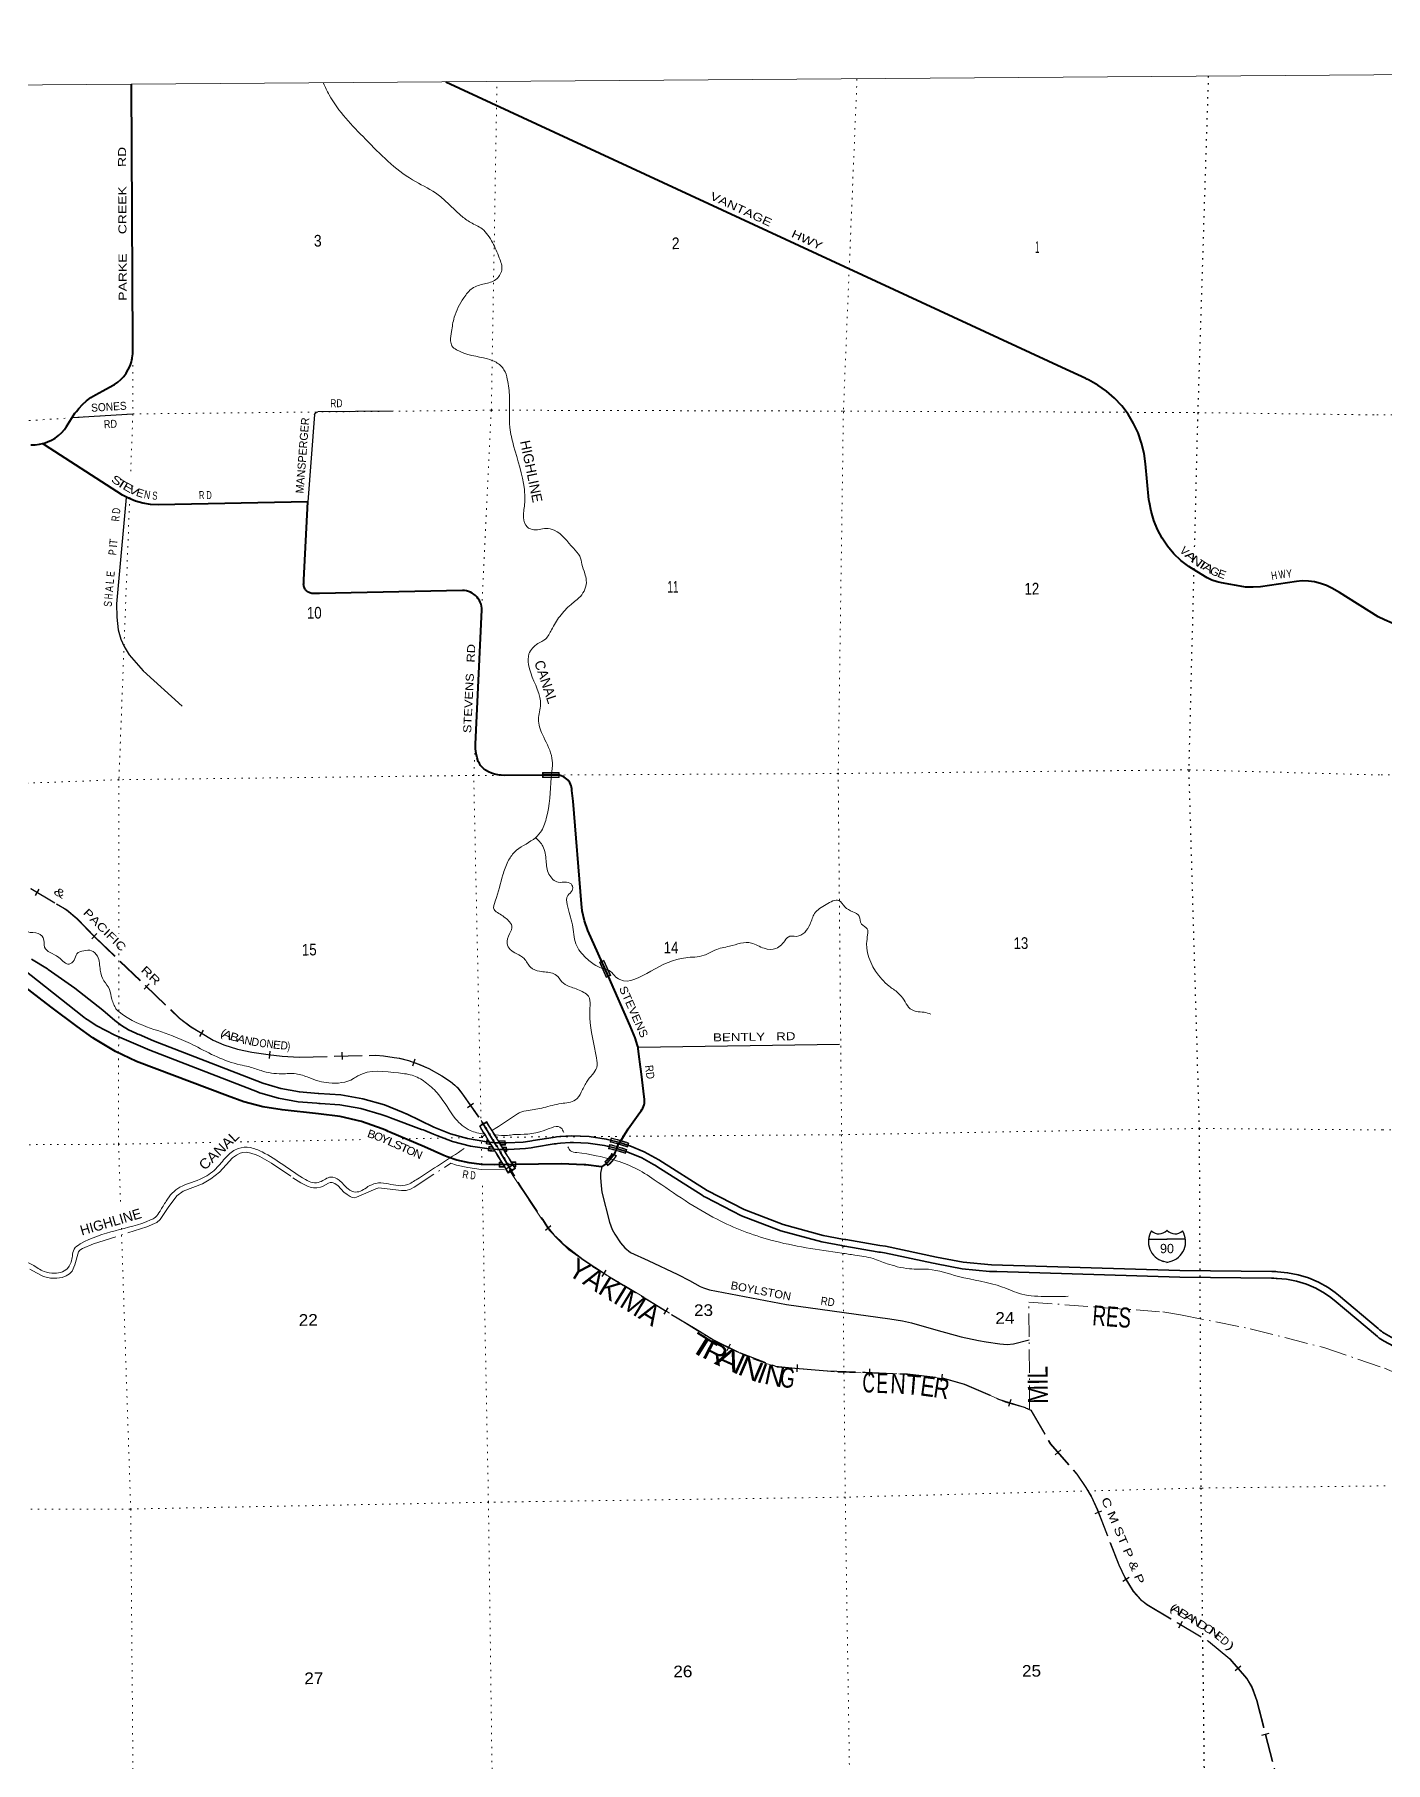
# Model space of a CAD drawing. Header units: feet. Extents: x -6 to 252658, y -374658 to -170635.
# Drawn here: x 167890 to 188158, y -207842 to -181930 of the extents above; entities that cross this region are included whole.
import ezdxf
from ezdxf.enums import TextEntityAlignment as Align

# ---------------------------------------------------------------- set-up
doc = ezdxf.new("R2010")
doc.units = ezdxf.units.FT
doc.header["$LTSCALE"] = 70
for name, pattern in [('DOT_DASHED', [7.7, 5, -1.2, 0.3, -1.2]), ('DOTTED', [1.5, 0.3, -1.2]), ('LONG_DASHED', [7.5, 6, -1.5])]:
    doc.linetypes.add(name, pattern=pattern)
for name, color, linetype, lineweight in [('15', 7, 'Continuous', 25), ('18', 7, 'Continuous', 35), ('26', 7, 'Continuous', 40), ('27', 7, 'Continuous', 13), ('29', 7, 'Continuous', 25), ('30', 7, 'Continuous', 13), ('34', 7, 'Continuous', 25), ('39', 7, 'Continuous', 13), ('4', 7, 'Continuous', 13), ('44', 7, 'DOT_DASHED', 13), ('55', 7, 'Continuous', 13), ('6', 7, 'DOTTED', 25), ('61', 7, 'Continuous', 13), ('63', 7, 'Continuous', 25), ('7', 7, 'DOTTED', 13)]:
    doc.layers.add(name, color=color, linetype=linetype, lineweight=lineweight)
doc.layers.add('41', color=7, linetype='Continuous')

msp = doc.modelspace()

# ---------------------------------------------------------------- linework, layer by layer
at = {"layer": '15'}
for p, q in [((184604.46, -199996.92), (184880.87, -199996.92)), ((184877.17, -199865.45), (184880.07, -199862.54)), ((184883.24, -199864.92), (184879.81, -199862.54)), ((184880.87, -200342.5), (184816.98, -200324.54)), ((184880.34, -200342.76), (184943.97, -200324.02))]:
    msp.add_line(p, q, dxfattribs=at)
msp.add_lwpolyline([(185156.23, -199996.92), (184880.34, -199996.92), (184880.87, -199996.92)], dxfattribs=at)
for centre, radius, start, end in [((184907.09, -200032.02), 306.13, 148.44439, 254.43385), ((184758.49, -199749.42), 165.66, 227.34294, 315.81167), ((185002.18, -199749.42), 165.66, 224.18808, 312.69403), ((184853.58, -200032.02), 306.13, 283.08088, 31.62481)]:
    msp.add_arc(centre, radius, start, end, dxfattribs=at)
at = {"layer": '18'}
for points in [[(169376.68, -197053.8), (169093.76, -196933.12), (168826.22, -196792.94), (168679.83, -196699.05), (168654.8, -196683), (168629.83, -196663.26), (167599.14, -195848.42), (167410.07, -195689.44), (167357.6, -195649.64), (167142.69, -195507.87), (164558.61, -194022.38), (164545.76, -194014.99), (164508.61, -193994.65), (163864.06, -193672.97), (163177.47, -193415.96), (162467.78, -193232.13), (161767.76, -193127.24), (161743.42, -193123.59), (161717.76, -193121.87), (160348.45, -193029.96), (159885.07, -193007.56), (159845.17, -193005.63), (156723.58, -192854.71)], [(176668.86, -198544.42), (176467.81, -198493.31), (176211.67, -198454.69), (175952.9, -198443.06), (175772.46, -198454.14), (175722.76, -198460.92), (175702.02, -198463.75), (175672.76, -198468.5), (175372.81, -198517.24), (175353.35, -198520.4), (175322.81, -198524.38), (175220.36, -198537.73), (174978.02, -198550.05), (174953.02, -198551.32), (174800.36, -198548.81), (174645.6, -198532.04), (174386.55, -198486.87), (174129.1, -198413.57), (173880.72, -198313.77), (173673.87, -198216.09), (173470.41, -198116.19), (173463.13, -198112.62), (173420.41, -198094.55), (173139.21, -197981.36), (172817.22, -197889.49), (172487.4, -197831.77), (172153.34, -197808.85), (172146.06, -197808.68), (171864.59, -197787.11), (171586.93, -197736.24), (171316.1, -197656.63), (169674.55, -197020), (169461.61, -196927.19), (169441.56, -196918.45), (169411.61, -196906.59), (169300.61, -196855.05), (169192.77, -196790.49), (169092.27, -196715.02), (168915.24, -196562.58), (168493.79, -196229.92), (168094.16, -195947.9), (168082.07, -195940.32), (167845.05, -195796.28)], [(176624.39, -198636.68), (176507.96, -198604.43), (176482.96, -198598.99), (176443.58, -198590.43), (176197.72, -198553.81), (175974.39, -198544.17), (175949.48, -198543.09), (175924.39, -198544.7), (175779.43, -198554), (175738.43, -198559.65), (175717.01, -198562.6), (175688.43, -198567.24), (175390.69, -198615.62), (175367.55, -198619.38), (175340.69, -198623), (175253.62, -198634.73), (174999.05, -198649.89), (174959.81, -198652.22), (174830.26, -198650.71), (174673.7, -198634.99), (174430.48, -198598.62), (174161.11, -198529.3), (173925.45, -198441.52), (173900.36, -198432.17), (173875.45, -198421.84), (173743.5, -198367.1), (173719.39, -198357.1), (173693.5, -198347.44), (173231.25, -198174.89), (173204.93, -198165.07), (173181.25, -198156.41), (173090.56, -198123.26), (172783.67, -198035.69), (172469.31, -197980.68), (172175.13, -197960.49), (172154.12, -197959.05), (172125.13, -197957.31), (171845.32, -197935.87), (171552.21, -197882.17), (171286.86, -197804.17), (171265.46, -197797.88), (171236.86, -197786.78), (169617.44, -197158.74), (169376.68, -197053.8)], [(188141.14, -201522.97), (188114.18, -201508.67), (188088.62, -201492.47), (188064.32, -201477.07), (188038.62, -201455.47), (187388.08, -200908.59), (187368.99, -200892.54), (187338.08, -200870.74), (187245.06, -200805.15), (187111.82, -200730.7), (186971.52, -200670.59), (186825.7, -200625.48), (186675.97, -200595.85), (186535.71, -200583.11), (186517.11, -200581.98), (186485.71, -200580.26), (186450.66, -200578.34), (185072.36, -200564.95), (182327.72, -200481.82), (182277.72, -200480.3), (182268.09, -200480), (182244.57, -200479.28), (182218.09, -200476.89), (181809.99, -200440.12), (181422.09, -200364.54), (181403.94, -200361.01), (181372.09, -200354.28), (180643.25, -200200.31), (180580.86, -200190.88), (180556.4, -200187.18), (180530.86, -200182.84), (180044.83, -200100.27), (180032.58, -200098.19), (179994.83, -200091.17), (179702.11, -200036.73), (179089.03, -199871.1), (178496.63, -199642.29), (177956.39, -199365.61), (177932.01, -199353.13), (177906.39, -199336.76), (177227.91, -198903.28), (177204.51, -198888.33), (177177.91, -198873.91), (176999.03, -198776.91), (176791.81, -198690.46), (176766.72, -198681.09), (176656.46, -198645.56), (176624.39, -198636.68)], [(188140.18, -201406.44), (188112.6, -201387.93), (188097.29, -201375.72), (188074.13, -201357.24), (188047.29, -201334.57), (187454.68, -200834.09), (187430.86, -200813.98), (187404.68, -200795.51), (187298.34, -200720.52), (187155.95, -200640.97), (187006.03, -200576.74), (186850.22, -200528.53), (186690.22, -200496.87), (186538.62, -200483.09), (186513.31, -200481.62), (186488.62, -200480.27), (186453.88, -200478.37), (185074.36, -200464.96), (182248.59, -200379.37), (181824.16, -200341.13), (181422.85, -200262.94), (180658.77, -200101.52), (180572.61, -200088.5), (180061.58, -200001.68), (180047.36, -199999.26), (180011.58, -199992.61), (179723.1, -199938.96), (179120.13, -199776.05), (178537.49, -199551.02), (177981.57, -199266.31), (177256.76, -198803.05), (177038.75, -198685.05), (176822.36, -198595.19), (176803.46, -198587.34), (176668.86, -198544.42)], [(197186.45, -202403.08), (195578.35, -202654.02), (195060.61, -202710.3), (194987.63, -202716.24), (194176.34, -202732.85), (194151.41, -202733.36), (194126.34, -202733.08), (193293.37, -202723.68), (193268.32, -202723.4), (193243.37, -202721.11), (192649.42, -202666.76), (192039.78, -202545.73), (191842.62, -202492.12), (190829.22, -202189.51), (190574.53, -202121.64), (190215.14, -202047.34), (190066.28, -202026.16), (189587.79, -201948.15), (189184.6, -201860.37), (188792.8, -201730.92), (188647.42, -201670.93), (188278.36, -201486.37), (188140.18, -201406.44)], [(200195.55, -203533.05), (200010.69, -203595.1), (199725.85, -203642.87), (199284.76, -203678.08), (198856.43, -203667.34), (198819.15, -203666.41), (198806.43, -203664.44), (192010.86, -203183.15), (191909.49, -203173.68), (191353.1, -203074.38), (190864.7, -202936.06), (190711.99, -202877.86), (190302.61, -202687.45), (188720.25, -201840.71), (188484.76, -201706.62), (188141.14, -201522.97)]]:
    msp.add_lwpolyline(points, dxfattribs=at)
at = {"layer": '26'}
for points in [[(168010.92, -188063.23), (168025.71, -188059.92), (168086.09, -188039.6), (168144.01, -188013.07), (168198.84, -187980.63), (168249.99, -187942.64), (168296.88, -187899.51), (168339, -187851.72), (168370.74, -187807.79), (168495.78, -187609.02), (168517.86, -187581.26), (168552, -187536.05), (168607.18, -187475.04), (168668.43, -187420.12), (168735.09, -187371.91), (168806.42, -187330.94), (168914.45, -187271.79), (169068.5, -187188.98), (169088.64, -187176.91), (169139.14, -187141.47), (169185.66, -187100.94), (169227.69, -187055.78), (169264.76, -187006.46), (169296.48, -186953.55), (169322.49, -186897.6), (169342.52, -186839.25), (169356.33, -186779.12), (169363.78, -186717.87), (169364.79, -186656.19), (169365.91, -186565.83), (169342.59, -182679.08)], [(188051.5, -190660.95), (187468.99, -190294.22), (187355.9, -190232.29), (187272.35, -190192.05), (187185.06, -190160.77), (187094.98, -190138.79), (187003.09, -190126.34), (186910.4, -190123.57), (186822.97, -190129.87), (186284.04, -190209.74), (186171.88, -190218.02), (186059.46, -190214.54), (186035.85, -190212.31), (185696.19, -190152.53), (185632.86, -190136.95), (185555.68, -190110.06), (185481.74, -190075.26), (185330.84, -189982.56), (185206.22, -189905.44), (185090.35, -189815.72), (184984.49, -189714.38), (184889.8, -189602.52), (184807.32, -189481.39), (184737.96, -189352.29), (184682.47, -189216.65), (184641.46, -189075.96), (184617.18, -188945.31), (184610.22, -188906.77), (184556.8, -188368.52), (184536.86, -188210.41), (184500.5, -188055.26), (184448.12, -187904.76), (184380.3, -187760.56), (184297.78, -187624.23), (184201.46, -187497.28), (184092.4, -187381.09), (183971.78, -187276.94), (183840.95, -187185.97), (183701.32, -187109.17), (183676.31, -187097.36), (183662.57, -187089.78), (183304.27, -186920.9), (174059.79, -182643.52)], [(167836.54, -188081.83), (167900.25, -188081.16), (167963.53, -188073.83), (168010.92, -188063.23)], [(171938.88, -190227.26), (171933.82, -190213.7), (171930.2, -190199.68), (171928.07, -190185.37), (171927.44, -190170.91), (171927.92, -190160.63), (171929.45, -190109.14), (171989.9, -188936.54), (169745.92, -188983.31), (169630.5, -188976.09), (169516.47, -188956.86), (169405.07, -188925.81), (169297.53, -188883.28), (169211.33, -188839.2), (168038.86, -188081.29), (168010.92, -188063.23)], [(176668.86, -198544.42), (176794.08, -198341.95), (176973.21, -198096.48), (176991.32, -198071.66), (177007.89, -198046.48), (177017.75, -198028.33), (177027.66, -198004.4), (177035.02, -197979.57), (177039.74, -197954.11), (177039.8, -197953.3), (177041.77, -197928.29), (177040.93, -197903.3), (177040.84, -197900.55), (177028.65, -197776.03), (176996.06, -197521.61), (176971.96, -197335), (176967.67, -197294.1), (176947.96, -197141.56), (176944.74, -197116.64), (176937.15, -197091.56), (176901.93, -196975.24), (176828.48, -196794.5), (176500.67, -196056.52), (176192.76, -195363.34), (176143.02, -195219.39), (176108.61, -195071.02), (176093.7, -194964.07), (175968.71, -193427.59), (175952.13, -193265.13), (175949.6, -193240.29), (175945.41, -193215.13), (175941.83, -193198.27), (175933.08, -193171.31), (175932.68, -193170.42), (175921.55, -193145.4), (175902.73, -193120.42), (175895.64, -193111.91), (175877.61, -193094.38), (175857.86, -193078.82), (175836.59, -193065.42), (175814.03, -193054.32), (175790.43, -193045.63), (175764.14, -193035.07), (175510.26, -193036.68), (174939.78, -193038.59), (174890.04, -193038.28), (174840.6, -193032.78), (174792.01, -193022.14), (174744.79, -193006.48), (174699.48, -192985.97), (174656.55, -192960.84), (174643.91, -192952.23), (174630.69, -192941.24), (174605.52, -192916.75), (174583.03, -192889.76), (174563.5, -192860.57), (174547.12, -192829.5), (174530.24, -192777.1), (174515.1, -192708.75), (174507.18, -192639.2), (174506.57, -192569.2), (174602.45, -190557.96), (174601.09, -190532.12), (174596.53, -190501.75), (174588.82, -190472.02), (174578.05, -190443.26), (174564.32, -190415.79), (174547.81, -190389.9), (174528.67, -190365.88), (174507.13, -190343.99), (174483.42, -190324.47), (174457.8, -190307.53), (174430.55, -190293.37), (174401.97, -190282.14), (174372.37, -190273.95), (174342.08, -190268.9), (174311.42, -190267.05), (172167.4, -190313.7), (172064.45, -190310.45), (172050, -190309.56), (172035.73, -190307.16), (172021.78, -190303.29), (172008.32, -190297.98), (171995.48, -190291.29), (171983.42, -190283.3), (171972.25, -190274.08), (171962.11, -190263.76), (171953.11, -190252.42), (171945.34, -190240.21), (171938.88, -190227.26)], [(188260.29, -190755.07), (188145.05, -190708.79), (188051.5, -190660.95)], [(176624.39, -198636.68), (176611.98, -198665.94), (176597.43, -198695.19), (176584.14, -198720.19), (176533.13, -198797.02), (176476.13, -198853.12), (176426.78, -198890.74), (176396.55, -198909.78), (176163, -198880.17), (176136.23, -198877.55), (175790.06, -198863.39), (175112.81, -198874.36), (174786.1, -198879.65), (174597.48, -198875.44), (174410.34, -198851.53), (174226.72, -198808.2), (174080.43, -198757.37), (174055.48, -198748.7), (174030.43, -198737.88), (173738.85, -198611.92), (173221.42, -198388.02), (173196.87, -198377.39), (173171.42, -198366.56), (173105.8, -198338.62), (172795.22, -198230.71), (172475.06, -198155.85), (172148.83, -198114.87), (171606.23, -198055.06), (171314.48, -198010.43), (171028.99, -197935.54), (170785.15, -197845.15), (169421.4, -197329.59), (169103.43, -197180.19), (168802.83, -196998.38), (168766.71, -196973.52), (168528.32, -196804.22), (168133.23, -196508.49), (167675.77, -196157.3)], [(176624.39, -198636.68), (176651.89, -198571.86), (176668.86, -198544.42)]]:
    msp.add_lwpolyline(points, dxfattribs=at)
at = {"layer": '29'}
for p, q in [((173272.8, -187577.5), (172141.84, -187587.9)), ((168453.55, -187673.87), (169365.79, -187618.89)), ((172090.66, -187624.84), (171989.9, -188936.54)), ((169263.86, -188871.53), (169120.31, -190468.54)), ((169517.6, -191470.5), (170105.19, -192000.83)), ((176944.8, -197116.84), (179967.55, -197068.69)), ((176396.55, -198909.78), (176396.09, -198911.18))]:
    msp.add_line(p, q, dxfattribs=at)
for points in [[(172090.66, -187624.84), (172097.05, -187610.13), (172108.72, -187600.25), (172120.38, -187593.07), (172141.84, -187587.9)], [(169120.31, -190468.54), (169124.27, -190666.65), (169144.68, -190855.69), (169185.29, -190997.08), (169233.74, -191104.83), (169310.91, -191230.54), (169517.6, -191470.5)], [(176398.81, -198910.18), (176382.7, -199003.82), (176380.9, -199072.07), (176389.87, -199194.19), (176402.44, -199287.58), (176517.3, -199740.15), (176554.99, -199847.91), (176594.47, -199919.74), (176682.41, -200049.05), (176745.23, -200124.48), (176833.17, -200192.73), (177098.78, -200314.85), (177543.87, -200523.18), (177716.16, -200616.57), (177877.69, -200702.78), (177924.35, -200724.32), (178014.09, -200753.07), (179173.47, -200975.75), (180724.09, -201191.26), (180914.33, -201220.02), (181047.14, -201248.73), (181413.26, -201356.49), (181790.15, -201457.08), (182052.18, -201514.53), (182166.03, -201531.87)], [(182166.03, -201531.87), (182371.64, -201564.84), (182481.12, -201575.62), (182579.83, -201564.84), (182812.16, -201502.84)]]:
    msp.add_lwpolyline(points, dxfattribs=at)
at = {"layer": '34', "lineweight": 13}
msp.add_line((174589.15, -198217.01), (175053.97, -198975.44), dxfattribs=at)
at = {"layer": '34', "linetype": 'LONG_DASHED', "lineweight": 13}
msp.add_lwpolyline([(164214.46, -192604.4), (168216.95, -194966.7), (168370.69, -195058.51), (168525.82, -195190.38), (168793.03, -195464.93), (170062.73, -196683.44), (170236.49, -196813.76), (170377.56, -196901.01), (170565.38, -197012.07), (170730.25, -197085.88), (170932.21, -197147.09), (171150.48, -197195.4), (171396.03, -197231.48), (171602.64, -197252.57), (171858.2, -197267.07), (173008.85, -197239.93), (173126.91, -197248.37), (173287.14, -197273.68), (173362.74, -197286.46), (173499.03, -197320.11), (173652.93, -197372.85), (173804.72, -197440.36), (173999.73, -197547.94), (174126.22, -197632.33), (174194.75, -197687.19), (174240.07, -197729.38), (174309.82, -197822.33), (174602.69, -198239.91), (175195.1, -199235.68), (175510.3, -199704.06), (175588.3, -199824.31), (175680, -199931.88), (175776.98, -200020.49), (175823.36, -200071.12), (176116.76, -200304.8), (176547.14, -200583.34), (177797.75, -201336.92), (178076.04, -201505.7), (178463.95, -201699.79), (179032.51, -201911.46), (179362.07, -201936.08), (179787.94, -201974.05), (180352.95, -201995.15), (180987.53, -202020.46), (181506.16, -202079.53), (181839.26, -202172.36), (182353.68, -202395.99), (182758.46, -202526.79), (182836.46, -202560.55), (183128.74, -203064.32), (183527.08, -203520.48), (183660.81, -203720.88), (183740.92, -203851.68), (183833.75, -204054.31), (184156.16, -204881.96), (184246.9, -205071.08), (184371.3, -205277.84), (184480.93, -205400.2), (184578.4, -205478.78), (185503.48, -206027), (185822.94, -206292.84), (186072.21, -206581.71), (186152.78, -206720.87), (186223.33, -206914.1), (186536.39, -208124.48)], dxfattribs=at)
at = {"layer": '34', "linetype": 'DOTTED', "lineweight": 100}
msp.add_arc((-6765.84, -309843.54), 212957.64, 31.37607, 31.59768, dxfattribs=at)
at = {"layer": '39'}
msp.add_line((174642.8, -198437.28), (174590.81, -198471.06), dxfattribs=at)
for points in [[(172222.78, -182659.57), (172309.41, -182833.71), (172856.82, -183499.7), (173562.58, -184109.44), (173905.09, -184304.69), (174061.6, -184431.69), (174287.55, -184642.43), (174433.73, -184747.41), (174603.97, -184844.04), (174761.42, -185049.55), (174862.76, -185275.88), (174899.23, -185464.71), (174808.32, -185604.73), (174639.98, -185667.15), (174457.63, -185735.77), (174330.51, -185878.23), (174187.06, -186169.9), (174145.34, -186383.83), (174132.91, -186522.91), (174151.92, -186597.19), (174221.07, -186656.77), (174685.67, -186794.19), (174815.1, -186844.99), (174933.18, -186956.34), (174983.19, -187098.71), (175016.58, -187366.11), (175022.02, -187821.11), (175077.65, -188096.3), (175238.41, -188746.77), (175246.54, -188921.85), (175224.9, -189131.51), (175258.98, -189288.16), (175356.37, -189353.45), (175565.49, -189334.85), (175686.58, -189361.59), (175975.67, -189634), (176069.69, -189753.69), (176103.34, -189874.1), (176145.23, -190010.52), (176168.62, -190114.94), (176148.04, -190246.07), (176078.9, -190355.63), (175939.44, -190476.09), (175770.49, -190655.3), (175646.09, -190856.12), (175555.14, -190994.13), (175441.25, -191063.95), (175308.23, -191218.56), (175302.06, -191375.69), (175471.05, -191873.03), (175482.32, -191973.58), (175450.8, -192199.47), (175509.85, -192424.28), (175644.5, -192742.83), (175660.35, -192889.63), (175638.68, -193075.5)], [(161947.44, -193003.02), (161960.01, -192994.7), (162086.06, -192930.78), (162172.48, -192919.68), (162244.19, -192856.41), (162348.31, -192810.86), (162772.58, -192773.59), (162879.63, -192804.53), (162985.42, -192897.9), (163050.08, -192919.28), (163181.64, -192810.99), (163268.3, -192820.02), (163442.06, -192874.33), (163646.7, -192986.66), (163728.6, -193102.47), (163806.19, -193194.16), (163899.68, -193269.56), (163953.19, -193367.59), (164007.79, -193389.09), (164110, -193351.62), (164235.21, -193386.37), (165081.21, -193603.81), (165228.21, -193777.23), (165339.41, -193987.33), (165434.9, -194060.69), (165588.48, -194111.21), (165662.74, -194261.34), (165759.9, -194306.49), (165888.36, -194276.77), (165999.89, -194176.77), (166122.44, -194157.19), (166155.43, -194223.24), (166152.16, -194285.7), (166306.68, -194414.74), (166370.46, -194530.76), (166447.16, -194547.97), (166561.68, -194530.5), (166642.98, -194595.97), (166725.83, -194623.17), (166796.71, -194658.57), (166856.45, -194772.63), (166843.37, -194857.36), (166875.41, -195012.02), (166916.63, -195092.07), (167005.47, -195115.17), (167138.44, -195125.66), (167171.49, -195195.74), (167294.83, -195242.6), (167511.46, -195346.73), (167612.47, -195377.74), (167635.35, -195270.75), (167735.83, -195257.47), (167767.32, -195365.83), (167906.64, -195402.42), (168020.24, -195475.57), (168040.01, -195614.26), (168253.21, -195768.78), (168411.42, -195869.58), (168483.18, -195810.33), (168524.29, -195713.19), (168628.46, -195671.68), (168745.16, -195668.27), (168832.72, -195751.79), (168875.47, -195960.69), (168929.7, -196119.12), (169015.82, -196250.98), (169047.74, -196395.58), (169079.36, -196473.83), (169111.7, -196538.52), (169157.91, -196584.73), (170016.74, -196967.94), (170298.05, -197095.47)], [(175638.68, -193075.5), (175567.24, -193688.1), (175481.12, -193892.5), (175373.69, -193998.48), (175090.17, -194191.14), (174993.22, -194331.23), (174917.11, -194531.48), (174801.05, -194925.5), (174784.43, -195050.54), (174857.61, -195110.08), (174999.81, -195219.12), (175051.09, -195299.05), (175016.26, -195416.25), (174981.77, -195561.64), (175027.13, -195651.71), (175124.5, -195714.98), (175234.02, -195784.15), (175332.22, -195915.87), (175467.81, -195976.67), (175659.39, -196006.6), (175740.49, -196055.97), (175824.24, -196157.67), (175943.68, -196214.63), (176129.82, -196294.97), (176202.97, -196352.49), (176224.71, -196487.13), (176220.94, -196676.45), (176322.71, -197275.27), (176324.46, -197422.24), (176259.28, -197525.71), (176172.07, -197639.51), (176093.37, -197791.46), (176004.18, -197907.3), (175791.45, -197960.18), (175528.5, -198021.71), (175295.5, -198062.74), (175173.09, -198094.41), (175123.14, -198125.21), (174757.09, -198363.03)], [(175406.57, -193970.95), (175515.83, -194101.49), (175564.74, -194320.38), (175607.4, -194521.23), (175747.74, -194642.38), (175872.52, -194640.89), (175953.55, -194684.22), (175956.53, -194764.73), (175889.01, -194842.05), (175880.56, -194977.06), (175958.64, -195278.16), (176012.42, -195567.47), (176165.92, -195779.07), (176332.44, -195901.92), (176502.57, -195963.44)], [(176502.57, -195963.44), (176508.84, -195965.71), (176589.65, -196040.63), (176670.73, -196102.45), (177134.46, -195976.92), (177659.4, -195773.33), (177934.74, -195737.83), (178098.85, -195659.36), (178315.54, -195600.39), (178645.1, -195554.18), (178835.24, -195632.45), (179012.4, -195634.36), (179163.74, -195497.65), (179195.53, -195463.04), (179322.23, -195453.47), (179525.37, -195271.84), (179591.89, -195111.98), (179769.4, -194974.96), (179957.91, -194916.33), (180047.59, -195009.89), (180165.24, -195085), (180262.66, -195152.3), (180296.26, -195268.69), (180381.63, -195338.14), (180388.8, -195432.69), (180374.22, -195559.72), (180600.02, -196094.64), (180709.95, -196198.03), (180841.99, -196299.15), (180937.93, -196410.76), (181003.59, -196514.68), (181119.13, -196581.77), (181235.98, -196590.44), (181334.98, -196621.47)], [(170298.05, -197095.47), (170973.91, -197379.52), (171103.3, -197407.24), (171288.13, -197467.32), (171601.37, -197514.84), (171812.72, -197514.33), (172004.61, -197570.43), (172158.24, -197624.98), (172305.5, -197651.41), (172675.09, -197586.6), (172741.02, -197545.54), (173352.41, -197502), (173582.4, -197545.57), (173770.89, -197654.06), (173952.09, -197825.07), (174208.06, -198190.49), (174425.7, -198363.76), (174635.62, -198420.62)], [(174806.19, -198430.92), (174985.99, -198438.94), (175078.3, -198423.6)], [(175829.26, -198394.31), (175793.44, -198328.38), (175534.71, -198363.76), (175074.93, -198423.84)], [(172891.73, -199206.93), (172707.51, -199287.65), (172594.23, -199240.68), (172457.77, -199107.4), (172336.46, -199062.54), (172170.29, -199137.01), (172065.73, -199146.31), (171954.46, -199099.31), (171303.39, -198686.25), (171123.47, -198621.95), (170946.49, -198634.13), (170784.74, -198742.78), (170631.82, -198915.75), (170416.34, -199075.38), (170071.82, -199216.41), (169956.1, -199302.36), (169864.96, -199424.26), (169772.16, -199574.37), (169702.8, -199665.81), (169628.81, -199706.96), (168576.35, -200065.85), (168482.7, -200145.49), (168457.76, -200248.48), (168397.37, -200416.33), (168309.61, -200483.82), (168189.1, -200505.39), (168033.79, -200479.06), (167857.47, -200378.47), (167455.33, -200246.35), (167184.39, -200144.88), (167012.75, -200098.6), (166946.81, -200139.66), (164536.9, -202620.9), (164461.7, -202728.52), (164381.18, -202896.6), (164358.1, -203154.61), (164405.02, -203375.54), (164520.33, -203591.63), (164707.15, -203728.33), (164871.64, -203849.2), (164997.96, -203976.56), (164936.92, -204090.04), (164852.57, -204274.28), (164804.88, -204494.33), (164824.3, -204771.96), (164799.45, -205050.13), (164816.1, -205096.24), (164860.32, -205258.81), (164985.26, -205607.68), (165201.06, -205979.62), (165379.58, -206263.41), (165536.33, -206410.55), (165790.86, -206655.17), (165899.96, -206857.24), (165949.88, -206991.55), (166051.23, -207892.41), (166092.31, -208129.52), (166131.16, -208348.53), (166250.23, -208542.42), (166573.79, -208836.57), (166743.41, -209049.99), (166813.82, -209214.26), (166719.62, -209416.74), (166649.26, -209592.76), (166646.78, -209721.65), (166755.71, -209909.63), (166832.25, -210081.88), (166827.61, -210198.72), (166730.94, -210362.97), (166740.77, -210511.85), (166907.87, -210683.02), (167122.17, -210761.01), (167382.13, -210786.1), (167492.85, -210786.79), (167572.21, -210858.33)], [(174336.65, -198636.18), (173617.14, -199103.64), (173449.05, -199186.18), (173164.91, -199159.37), (173011.91, -199157.17), (172891.73, -199206.93)], [(176581.84, -198804.38), (176026.6, -198696.77), (175931.88, -198670.38), (175892.47, -198608.4)], [(180002.28, -200203.39), (178937.02, -200008.36), (178129.41, -199696.74), (177186.37, -199103.35), (176893.73, -198925.01), (176581.84, -198804.38)], [(180002.28, -200203.39), (180196.01, -200234.06), (180469.8, -200284.89), (180682.36, -200362.29), (180833.69, -200407.34)], [(180833.69, -200407.34), (181018.32, -200438.9), (181300.4, -200446.62), (181750.36, -200552.99), (182412.48, -200712.22), (182701.58, -200817.5), (183088.48, -200853.15), (183396.43, -200851.49)]]:
    msp.add_spline(points, degree=3, dxfattribs=at)
at = {"layer": '4'}
msp.add_lwpolyline([(0, -183308.59), (31331.08, -183287.03), (62662.1, -183222.4), (93993, -183114.66), (125323.73, -182963.82), (156654.22, -182769.89), (187984.4, -182532.85), (219314.24, -182252.73), (250643.68, -181929.51), (252658.04, -364975.08), (221076.83, -365300.9), (189495.2, -365583.27), (157911.89, -365844.7), (126330.92, -366017.71), (94748.41, -366169.75), (63165.7, -366278.36), (31582.88, -366343.53), (0, -366365.25)], close=True, dxfattribs=at)
at = {"layer": '44'}
for points in [[(167820.67, -200445.19), (167917.36, -200498.43), (168023.77, -200556.46), (168131.27, -200578.44), (168222.07, -200580.9), (168302.52, -200567.51), (168363.18, -200544.8), (168413.95, -200515.25), (168452.99, -200474.79), (168496.02, -200380.1), (168551.39, -200183.63), (168568.48, -200161.18), (168606.88, -200135.69), (168776.39, -200064.65), (169574.8, -199811.01), (169722.98, -199746.12), (169774.22, -199701.19), (169894.29, -199518.81), (170022.96, -199342.15), (170121.88, -199275.29), (170408.95, -199164.31), (170533.44, -199090.44), (170665.05, -198987.22), (170762.63, -198881.48), (170860.14, -198776.7), (170919.1, -198734.24), (170973.7, -198706.74), (171014.21, -198695.05), (171067.82, -198691.64), (171133.31, -198702.73), (171215.44, -198728.79), (171270.94, -198754.42), (171443.85, -198857.21), (171765.03, -199072.56), (171887.38, -199147.77), (171987.36, -199199.8), (172041.05, -199219.25), (172073.44, -199226), (172122.93, -199224.2), (172177.76, -199213.3), (172222.53, -199198.07), (172301.51, -199153.59), (172324.72, -199145.59), (172354.47, -199144.39), (172392.72, -199158), (172446.13, -199195.48), (172530.33, -199287.88), (172582.63, -199325.87), (172627.75, -199356.54), (172655.08, -199369.53), (172687.1, -199374.43), (172717.96, -199364.96), (173011.58, -199237.35), (173055.15, -199226.87), (173096.61, -199227.69), (173394.31, -199265.33), (173465.84, -199262.44), (173529.22, -199243.37), (173587.2, -199212.42), (174135.76, -198854.99)], [(174135.76, -198854.99), (174218.53, -198882.82), (174390.89, -198921.57), (174591.88, -198950.33), (175008.66, -198954.51), (175607.62, -199853.7), (175764.89, -200020.3), (175908.2, -200152.06), (176266.86, -200408.38), (177118.49, -200918.73), (178015.62, -201479.4), (178296, -201624.78), (178667.82, -201791.43), (178869.23, -201861.19), (179001.55, -201899.2), (179940.05, -201989.7), (180858.21, -202013.42), (181260.91, -202047.22), (181567.2, -202093.83), (181872.87, -202182.86), (182133.3, -202293.88), (182453.56, -202437.91), (182819.85, -202539.42), (182807.97, -200937.57), (184820.34, -201086.08), (185085.61, -201129.98), (186127.51, -201337.86), (187235.6, -201621.19), (188144.5, -201929.79)], [(188144.5, -201929.79), (190199.86, -202829.62)]]:
    msp.add_lwpolyline(points, dxfattribs=at)
at = {"layer": '55'}
for p, q in [((176526.61, -198538.4), (176542.56, -198475.39)), ((176548.36, -198485.07), (176536.33, -198532.57)), ((174667.82, -198566.52), (174676.14, -198502.06)), ((174694.37, -198512.63), (174694.37, -198512.87)), ((174696.65, -198669.52), (174704.56, -198603.95)), ((174791.02, -198670.82), (174790.9, -198670.47)), ((174953.22, -198518.13), (174954.17, -198583.13)), ((174973, -198616.01), (174975.28, -198680.97)), ((176502.72, -198637.7), (176518.11, -198574.55)), ((176524.21, -198583.29), (176512.41, -198631.71)), ((176750.78, -198700.41), (176766.76, -198653.12)), ((176776.7, -198648.7), (176755.9, -198710.28)), ((176782.82, -198603.92), (176798.28, -198557.42)), ((176808.4, -198552.36), (176787.9, -198614.04))]:
    msp.add_line(p, q, dxfattribs=at)
for points in [[(174694.37, -198512.63), (174683.16, -198511.35), (174676.73, -198559.38), (174726.37, -198565.23), (174694.37, -198512.87)], [(174791.02, -198670.82), (174758.78, -198617.99), (174711.59, -198612.85), (174705.4, -198662.06), (174749.56, -198667.08), (174790.9, -198670.47)]]:
    msp.add_lwpolyline(points, dxfattribs=at)
for points in [[(174854.45, -198525.09), (174902.57, -198526.49), (174945.21, -198526.26), (174946.02, -198575.46), (174885.05, -198575.23)], [(174915.48, -198625.07), (174965.24, -198624.49), (174967.11, -198674.04), (174946.2, -198674.74)]]:
    msp.add_lwpolyline(points, close=True, dxfattribs=at)
for centre, radius, start, end in [((175704.94, -201866.07), 3492.61, 71.58205, 76.12707), ((175704.94, -201866.07), 3484.61, 71.71396, 75.99302), ((174920.03, -196694.42), 1889.01, 262.3214, 264.28391), ((174920.36, -196694.8), 1824.01, 262.30948, 262.71201), ((174913.39, -196956.98), 1726.13, 262.79699, 266.10938), ((174913.14, -196955.97), 1661.13, 262.78643, 264.48751), ((174920.02, -196694.42), 1824.01, 267.78219, 271.03954), ((174920.03, -196694.43), 1889.01, 269.08788, 271.03932), ((174913.14, -196955.97), 1661.13, 269.91649, 272.07283), ((174913.39, -196956.98), 1726.13, 271.24411, 272.07289), ((175856.21, -201356.29), 2794.49, 71.21646, 76.63157), ((175856.21, -201356.29), 2802.49, 71.38512, 76.45862), ((175857.38, -201355.71), 2859.49, 71.24652, 76.6316), ((175857.38, -201355.71), 2851.49, 71.40265, 76.47587), ((175704.94, -201866.07), 3427.61, 71.58203, 76.12705), ((175704.94, -201866.07), 3435.61, 71.71531, 75.99582)]:
    msp.add_arc(centre, radius, start, end, dxfattribs=at)
at = {"layer": '6'}
for p, q in [((185500.15, -182553.18), (185341.45, -187598.85)), ((185341.45, -187598.85), (185290.38, -189622.75)), ((185282.57, -189932.26), (185206.26, -192956.48)), ((185387.43, -203726.77), (185409.66, -205645.64)), ((185412.67, -205905.08), (185449.47, -209082.05))]:
    msp.add_line(p, q, dxfattribs=at)
msp.add_lwpolyline([(185206.37, -192965.48), (185363.19, -198334.79), (185387.43, -203726.77)], dxfattribs=at)
at = {"layer": '61'}
for p, q in [((175512.36, -192997.6), (175762.36, -192997.6)), ((175762.36, -192997.6), (175762.36, -193072.6)), ((176433.15, -195812.45), (176534.11, -196041.16)), ((176534.11, -196041.16), (176465.5, -196071.45)), ((176552.27, -198708.02), (176619.36, -198741.56)), ((176608.24, -198744.94), (176555.35, -198718.5)), ((174861.33, -198840.06), (174894.27, -198839.34)), ((174862.97, -198915.04), (174861.33, -198840.06)), ((174939.48, -198913.37), (174862.97, -198915.04)), ((175044.59, -198836.06), (175111.26, -198834.6)), ((175112.9, -198909.58), (175089.77, -198910.09)), ((175111.26, -198834.6), (175112.9, -198909.58)), ((176491.21, -198892.24), (176446.55, -198831.98)), ((176457.59, -198833.44), (176492.77, -198880.91))]:
    msp.add_line(p, q, dxfattribs=at)
for points in [[(175762.36, -193072.6), (175512.36, -193072.6), (175512.36, -192997.6)], [(176465.5, -196071.45), (176364.54, -195842.74), (176433.15, -195812.45)]]:
    msp.add_lwpolyline(points, dxfattribs=at)
for points in [[(175754.36, -193005.6), (175520.36, -193005.6), (175520.36, -193064.6), (175754.36, -193064.6)], [(176429.06, -195822.99), (176375.08, -195846.82), (176469.58, -196060.9), (176523.56, -196037.07)], [(174934.66, -198905.47), (174899.08, -198847.23), (174869.49, -198847.88), (174870.78, -198906.87)], [(175103.43, -198842.76), (175049.41, -198843.94), (175084.95, -198902.19), (175104.72, -198901.76)]]:
    msp.add_lwpolyline(points, close=True, dxfattribs=at)
for radius, start, end in [(434.31, 308.77379, 330.4541), (442.31, 309.79675, 329.43929), (509.31, 308.50264, 330.84231), (501.31, 309.41345, 329.91055)]:
    msp.add_arc((176174.48, -198493.61), radius, start, end, dxfattribs=at)
at = {"layer": '63'}
for p, q in [((167901.91, -194839.4), (167958.14, -194744.15)), ((168747.11, -195490.15), (168826.37, -195413)), ((169532.87, -196244.94), (169609.46, -196165.13)), ((170368.08, -196954.07), (170424.38, -196858.86)), ((171415.85, -197284.27), (171427.09, -197174.23)), ((172508.48, -197302.25), (172505.87, -197191.67)), ((173566.38, -197396.57), (173602.24, -197291.94)), ((174387.25, -198020.67), (174477.8, -197957.16)), ((174960.47, -198940.06), (175055.53, -198883.51)), ((175553.71, -199861.58), (175637.88, -199789.82)), ((176406.07, -200552.19), (176466.17, -200459.33)), ((177336.9, -201118.18), (177393.98, -201023.44)), ((178281.26, -201664.85), (178330.76, -201565.93)), ((179330.05, -201984.33), (179338.29, -201874.03)), ((180417.43, -202048.26), (180421.84, -201937.74)), ((181497.78, -202129.4), (181510.3, -202019.5)), ((182507.94, -202498.91), (182541.95, -202393.66)), ((183204.81, -203228.2), (183288.12, -203155.45)), ((183800.68, -204108.54), (183903.74, -204068.39)), ((184218.26, -205121.43), (184313.03, -205064.4)), ((185056.28, -205820.68), (185112.68, -205725.53)), ((185903.83, -206463.88), (185987.57, -206391.62)), ((186305.18, -207432.23), (186412.27, -207404.53))]:
    msp.add_line(p, q, dxfattribs=at)
at = {"layer": '63', "lineweight": 13}
for p, q in [((174674.26, -198231.78), (174563.4, -198299.69)), ((174574.41, -198302.32), (174671.63, -198242.77)), ((174574.42, -198302.32), (174574.41, -198302.32)), ((175104.65, -198934.48), (174993.79, -199002.37)), ((175093.66, -198931.82), (174996.44, -198991.36))]:
    msp.add_line(p, q, dxfattribs=at)
at = {"layer": '63', "linetype": 'LONG_DASHED'}
msp.add_lwpolyline([(164216.62, -192600.92), (168219.04, -194963.17), (168373.09, -195055.16), (168528.62, -195187.38), (168795.92, -195462.02), (170065.39, -196680.31), (170238.8, -196810.37), (170379.68, -196897.5), (170567.27, -197008.42), (170731.69, -197082.03), (170933.25, -197143.12), (171151.22, -197191.37), (171396.54, -197227.41), (171602.96, -197248.48), (171858.27, -197262.97), (173008.95, -197235.83), (173127.38, -197244.29), (173287.8, -197269.63), (173363.57, -197282.44), (173500.19, -197316.17), (173654.43, -197369.03), (173806.55, -197436.69), (174001.86, -197544.43), (174128.64, -197629.02), (174197.43, -197684.08), (174243.13, -197726.63), (174313.14, -197819.92), (174606.13, -198237.68), (175198.57, -199233.49), (175513.72, -199701.8), (175591.59, -199821.85), (175682.95, -199929.03), (175779.88, -200017.59), (175826.17, -200068.11), (176119.16, -200301.47), (176549.31, -200579.86), (177799.87, -201333.41), (178078.02, -201502.11), (178465.59, -201696.02), (179033.4, -201907.41), (179362.4, -201931.99), (179788.2, -201969.96), (180353.11, -201991.05), (180987.84, -202016.37), (181506.95, -202075.49), (181840.63, -202168.49), (182355.13, -202392.15), (182759.91, -202522.95), (182839.33, -202557.32), (183132.09, -203061.92), (183530.34, -203517.98), (183664.26, -203718.67), (183744.54, -203849.75), (183837.53, -204052.71), (184159.92, -204880.33), (184250.51, -205069.13), (184374.61, -205275.39), (184483.76, -205397.22), (184580.74, -205475.4), (185505.85, -206023.64), (185825.82, -206289.91), (186075.57, -206579.32), (186156.51, -206719.13), (186227.25, -206912.88), (186540.31, -208123.28)], dxfattribs=at)
at = {"layer": '63', "lineweight": 13}
for radius, start, end in [(212890.41, 31.37579, 31.59756), (212898.41, 31.37795, 31.5954), (213012.41, 31.37801, 31.59535), (213020.41, 31.37586, 31.59749)]:
    msp.add_arc((-6765.84, -309843.54), radius, start, end, dxfattribs=at)
at = {"layer": '7'}
for p, q in [((180229.16, -182596.69), (180025.43, -187576.27)), ((169342.48, -182685.94), (169365.79, -187618.89)), ((180025.54, -187585.27), (179947.53, -193011.75)), ((169365.79, -187618.89), (169329.66, -188562.09)), ((169318.01, -188865.99), (169155.64, -193104.28)), ((175510.25, -193035.29), (174478.92, -193040.76)), ((174590.33, -198283.67), (174478.92, -193040.76)), ((179947.53, -193011.75), (175764.45, -193033.94)), ((169155.53, -193095.28), (169153.44, -195409.22)), ((169153.26, -195607.55), (169150.58, -198571.1)), ((173404.82, -198490.44), (174594.16, -198467.89)), ((174594.05, -198458.89), (174591.63, -198344.85)), ((174602.1, -198875.74), (174594.05, -198458.89)), ((174594.16, -198467.89), (174662.23, -198467.38)), ((174818.21, -198466.22), (179998.22, -198427.58)), ((169150.58, -198571.1), (170550.47, -198544.56)), ((169150.58, -198571.1), (169181.92, -199512.13)), ((170976.56, -198536.48), (172817.61, -198501.57)), ((174699.86, -203939.44), (174606.96, -199127.73)), ((169192.53, -199830.62), (169332.77, -204041.74))]:
    msp.add_line(p, q, dxfattribs=at)
for points in [[(174478.92, -193040.76), (174743.5, -187562.78), (174827.65, -182640.2)], [(156688.76, -187903.38), (158256.48, -187930.65), (163824.56, -187972), (169365.79, -187618.89), (174743.5, -187562.78), (180025.43, -187576.27), (185341.45, -187598.85), (188021.3, -187633.41)], [(188026.9, -187632.44), (190620.41, -187638.66), (195939.88, -187655.58), (201280.33, -187775), (206597.45, -187751.69), (211849.24, -187616.18), (217156.85, -187684.96), (219363.01, -187599.99)], [(174478.92, -193040.76), (169155.64, -193104.28), (163677.07, -193310.59)], [(179947.42, -193002.75), (179998.22, -198427.58), (180053.18, -203863.48), (180134.91, -209181.34), (180241.37, -214566.66)], [(188068.15, -193032.69), (185206.26, -192956.48), (179947.53, -193011.75)], [(219413.23, -192956.33), (217272.33, -193026.63), (211938.82, -192988.25), (206650.21, -193051.6), (201341.27, -193090.95), (195930.67, -193002.3), (190528.97, -193016.24), (188071.83, -193033.46)], [(179998.22, -198427.58), (185363.19, -198334.79), (188110.54, -198356.11)], [(188113.4, -198355.84), (190702.84, -198363.47), (196098.35, -198331.46), (201408.38, -198422.95), (206743.44, -198379.35), (212002.5, -198390.74), (217279, -198349.05), (219462.31, -198298.97)], [(156764.62, -198620.49), (158485.13, -198631.91), (163818.81, -198597.53), (169150.58, -198571.1)], [(188155.16, -203694.03), (185387.43, -203726.77), (180053.18, -203863.48), (174699.86, -203939.44), (169332.77, -204041.74)], [(169323.77, -204041.84), (164014.83, -204046.79), (158584.17, -204051.18), (156802.55, -204064.39)], [(169332.77, -204041.74), (169379.12, -209431.43), (169561.83, -214796.77)], [(174900.7, -214689.84), (174772.12, -209306.68), (174699.86, -203939.44)]]:
    msp.add_lwpolyline(points, dxfattribs=at)

# ---------------------------------------------------------------- texts
at = {"layer": '15'}
msp.add_text('90', height=140, dxfattribs=at).set_placement((184880.53, -200205.03), align=Align.CENTER)
at = {"layer": '27'}
for s, rotation, width, p in [('PARKE     CREEK     RD', 90.271, 1.3, (169273.43, -185920.43)), ('VANTAGE      HWY', 335.17, 1.3, (178013.89, -184394.71)), ('S', 327.159, 1.4, (169026.18, -188624.31)), ('T', 327.159, 1.6, (169101.69, -188677.6)), ('E', 330.425, 1.35, (169202.27, -188738.67)), ('V', 331.818, 1.35, (169285.59, -188786.31)), ('E', 341.817, 1.05, (169402.74, -188844.07)), ('N', 350.69, 0.8, (169525.44, -188880.72)), ('S', 356.379, 0.75, (169652.14, -188901.8)), ('R', 1.213, 0.65, (170357.18, -188897.02)), ('D', 1.213, 0.65, (170467.83, -188896.15)), ('A', 321.34, 1.65, (185133.83, -189747.99)), ('N', 321.601, 1.45, (185226.28, -189821.57)), ('T', 326.745, 1.65, (185316.9, -189891.23)), ('A', 328.965, 1.4, (185405.66, -189941.83)), ('G', 333.192, 1.1, (185510.42, -190005.49)), ('E', 339.192, 1.1, (185627.91, -190056.66)), ('H', 8.813, 0.75, (186453.97, -190106.96)), ('W', 8.813, 0.7, (186564.64, -190089.96)), ('Y', 4.128, 0.8, (186673.75, -190075.2)), ('STEVENS   RD', 87.235, 1.2, (174439.42, -192407.57)), ('STEVENS', 293.951, 1.1, (176656.7, -196232.57)), ('RD', 277.3, 0.9, (177049.03, -197392.46)), ('B', 340.831, 1.1, (172872.03, -198457.7)), ('O', 336.472, 1.05, (172968.15, -198486.61)), ('Y', 336.08, 1.2, (173068.16, -198526.11)), ('L', 336.08, 1.35, (173172.51, -198572.6)), ('S', 336.08, 1.2, (173262.51, -198612.32)), ('T', 336.08, 1.35, (173357.46, -198656.2)), ('O', 336.08, 1.05, (173453.74, -198699.75)), ('N', 336.08, 1.1, (173561.91, -198746.76)), ('R', 351.635, 0.8, (174302.47, -199076.87)), ('D', 357.02, 0.7, (174424.78, -199094.05))]:
    msp.add_text(s, height=120, rotation=rotation, dxfattribs=dict(at, width=width)).set_placement(p)
msp.add_text('V', height=120, rotation=314.165, dxfattribs=at).set_placement((185062.4, -189676.5))
at = {"layer": '30'}
for s, rotation, width, p in [('SONES', 3.646, 0.95, (168742.14, -187587.42)), ('RD', 0.527, 0.8, (172325.9, -187519.04)), ('RD', 3.646, 0.85, (168933.81, -187835.27)), ('BENTLY   RD', 0.913, 1.25, (178070.47, -197028.9)), ('BOYLSTON', 349.128, 1.05, (178326.37, -200741.77)), ('RD', 352.088, 0.9, (179678.74, -200975.3))]:
    msp.add_text(s, height=120, rotation=rotation, dxfattribs=dict(at, width=width)).set_placement(p)
msp.add_text('MANSPERGER', height=120, rotation=85.607, dxfattribs=at).set_placement((171924.9, -188814.7))
for s, width, p in [('R', 0.75, (169165.05, -189191.14)), ('D', 0.75, (169175.3, -189077.21)), ('P', 0.8, (169119.43, -189698.66)), ('T', 0.9, (169133.49, -189542.33)), ('L', 0.9, (169080.21, -190135.07)), ('E', 0.8, (169090.19, -190023.97)), ('S', 0.8, (169049.91, -190472.14)), ('H', 0.7, (169059.9, -190361.04)), ('A', 0.85, (169070.09, -190247.59))]:
    msp.add_text(s, height=120, rotation=84.864, dxfattribs=dict(at, width=width)).set_placement(p, align=Align.CENTER)
msp.add_text('I', height=120, rotation=84.864, dxfattribs=at).set_placement((169127.83, -189605.26), align=Align.CENTER)
at = {"layer": '41'}
for s, rotation, p in [('HIGHLINE', 281.677, (175174.41, -188031.68)), ('CANAL', 288.491, (175385.02, -191343.41)), ('HIGHLINE', 16.413, (168599.72, -199941.31))]:
    msp.add_text(s, height=150, rotation=rotation, dxfattribs=at).set_placement(p)
at = {"layer": '41', "width": 1.1}
msp.add_text('CANAL', height=150, rotation=43.479, dxfattribs=at).set_placement((170441.33, -198969.98))
at = {"layer": '44'}
msp.add_text('YAKIMA', height=300, rotation=328.448, dxfattribs=at).set_placement((175870.04, -200517.36))
for s, rotation, width, p in [('RES', 355.779, 0.7, (183753.91, -201283.97)), ('MIL', 90.425, 0.85, (183094.55, -202463.49))]:
    msp.add_text(s, height=300, rotation=rotation, dxfattribs=dict(at, width=width)).set_placement(p)
for s, rotation, width, p in [('T', 327.996, 1.55, (177834.2, -201731.57)), ('R', 332.593, 1.2, (178040.37, -201835.75)), ('A', 335.858, 1.35, (178241.3, -201933.23)), ('I', 335.858, 1.05, (178406.33, -202009.02)), ('N', 336.858, 1.2, (178580.75, -202080.75)), ('G', 352.992, 0.7, (179171.65, -202220.17)), ('C', 358.52, 0.65, (180401.98, -202293.61)), ('E', 358.52, 0.65, (180605.23, -202302.93)), ('N', 357.02, 0.8, (180838.36, -202310.51)), ('T', 355.202, 0.9, (181063.26, -202326.86)), ('E', 352.347, 0.8, (181272.49, -202350.24)), ('R', 351.347, 0.8, (181476.95, -202379.44))]:
    msp.add_text(s, height=300, rotation=rotation, dxfattribs=dict(at, width=width)).set_placement(p, align=Align.CENTER)
for s, rotation, p in [('I', 339.896, (178760.49, -202147.91)), ('N', 347.992, (178964.63, -202189.38))]:
    msp.add_text(s, height=300, rotation=rotation, dxfattribs=at).set_placement(p, align=Align.CENTER)
at = {"layer": '63'}
for s, rotation, width, p in [('&', 329.451, 1.55, (168164.19, -194809.38)), ('PACIFIC', 315.224, 1.3, (168609.49, -195109.61)), ('RR', 316.179, 1.4, (169475.19, -195970.3)), ('C M ST P & P', 293.116, 1.4, (183891.76, -203895.76))]:
    msp.add_text(s, height=120, rotation=rotation, dxfattribs=dict(at, width=width)).set_placement(p)
for s, rotation, width, p in [('(', 335.882, 1.1, (170696.37, -196953.42)), ('A', 335.882, 1.3, (170759.12, -196983.2)), ('B', 343.139, 1.25, (170872.86, -197020.32)), ('A', 343.139, 1.15, (170975.26, -197052)), ('O', 351.642, 0.85, (171309.03, -197115.47)), ('N', 352.642, 0.9, (171415.31, -197126)), ('E', 354.172, 1.1, (171520.42, -197139.49)), ('D', 354.172, 0.95, (171629.77, -197149.2)), (')', 356.752, 0.8, (171700.95, -197155.4)), ('(', 329.348, 1.3, (184939.9, -205572)), ('A', 329.348, 1.45, (184994.36, -205603.33)), ('B', 329.348, 1.6, (185100.12, -205666.96)), ('A', 329.348, 1.45, (185194.07, -205722.62)), ('N', 329.348, 1.4, (185291.95, -205779.85)), ('D', 329.348, 1.45, (185379.49, -205832.52)), ('O', 329.348, 1.25, (185475.61, -205891.19)), ('N', 326.348, 1.45, (185562.78, -205945.44)), (')', 320.234, 1.65, (185798.66, -206143.14))]:
    msp.add_text(s, height=120, rotation=rotation, dxfattribs=dict(at, width=width)).set_placement(p, align=Align.CENTER)
for s, rotation, p in [('N', 348.518, (171087.39, -197078.05)), ('D', 348.518, (171190.62, -197096.98)), ('E', 320.234, (185620.91, -205988.92)), ('D', 320.234, (185710.65, -206064.63))]:
    msp.add_text(s, height=120, rotation=rotation, dxfattribs=at).set_placement(p, align=Align.CENTER)
at = {"layer": '7'}
for s, width, p in [('3', 0.9, (172081.67, -185109.73)), ('2', 0.9, (177451.79, -185148.33)), ('1', 0.45, (182904.42, -185204.55)), ('11', 0.65, (177384.59, -190299.78)), ('12', 0.85, (182743.18, -190328.46)), ('10', 0.85, (171977.3, -190689.82)), ('15', 0.85, (171902.22, -195741.35)), ('14', 0.85, (177330.53, -195708.79)), ('13', 0.85, (182579.39, -195644.15)), ('23', 1.1, (177785.02, -201148.6)), ('22', 1.1, (171854.4, -201294.57)), ('24', 1.1, (182306.58, -201264.61)), ('27', 1.1, (171938.32, -206668.41)), ('26', 1.1, (177474.49, -206566.11)), ('25', 1.1, (182706.05, -206557.14))]:
    msp.add_text(s, height=175, rotation=0.684, dxfattribs=dict(at, width=width)).set_placement(p)

doc.saveas('drawing.dxf')
